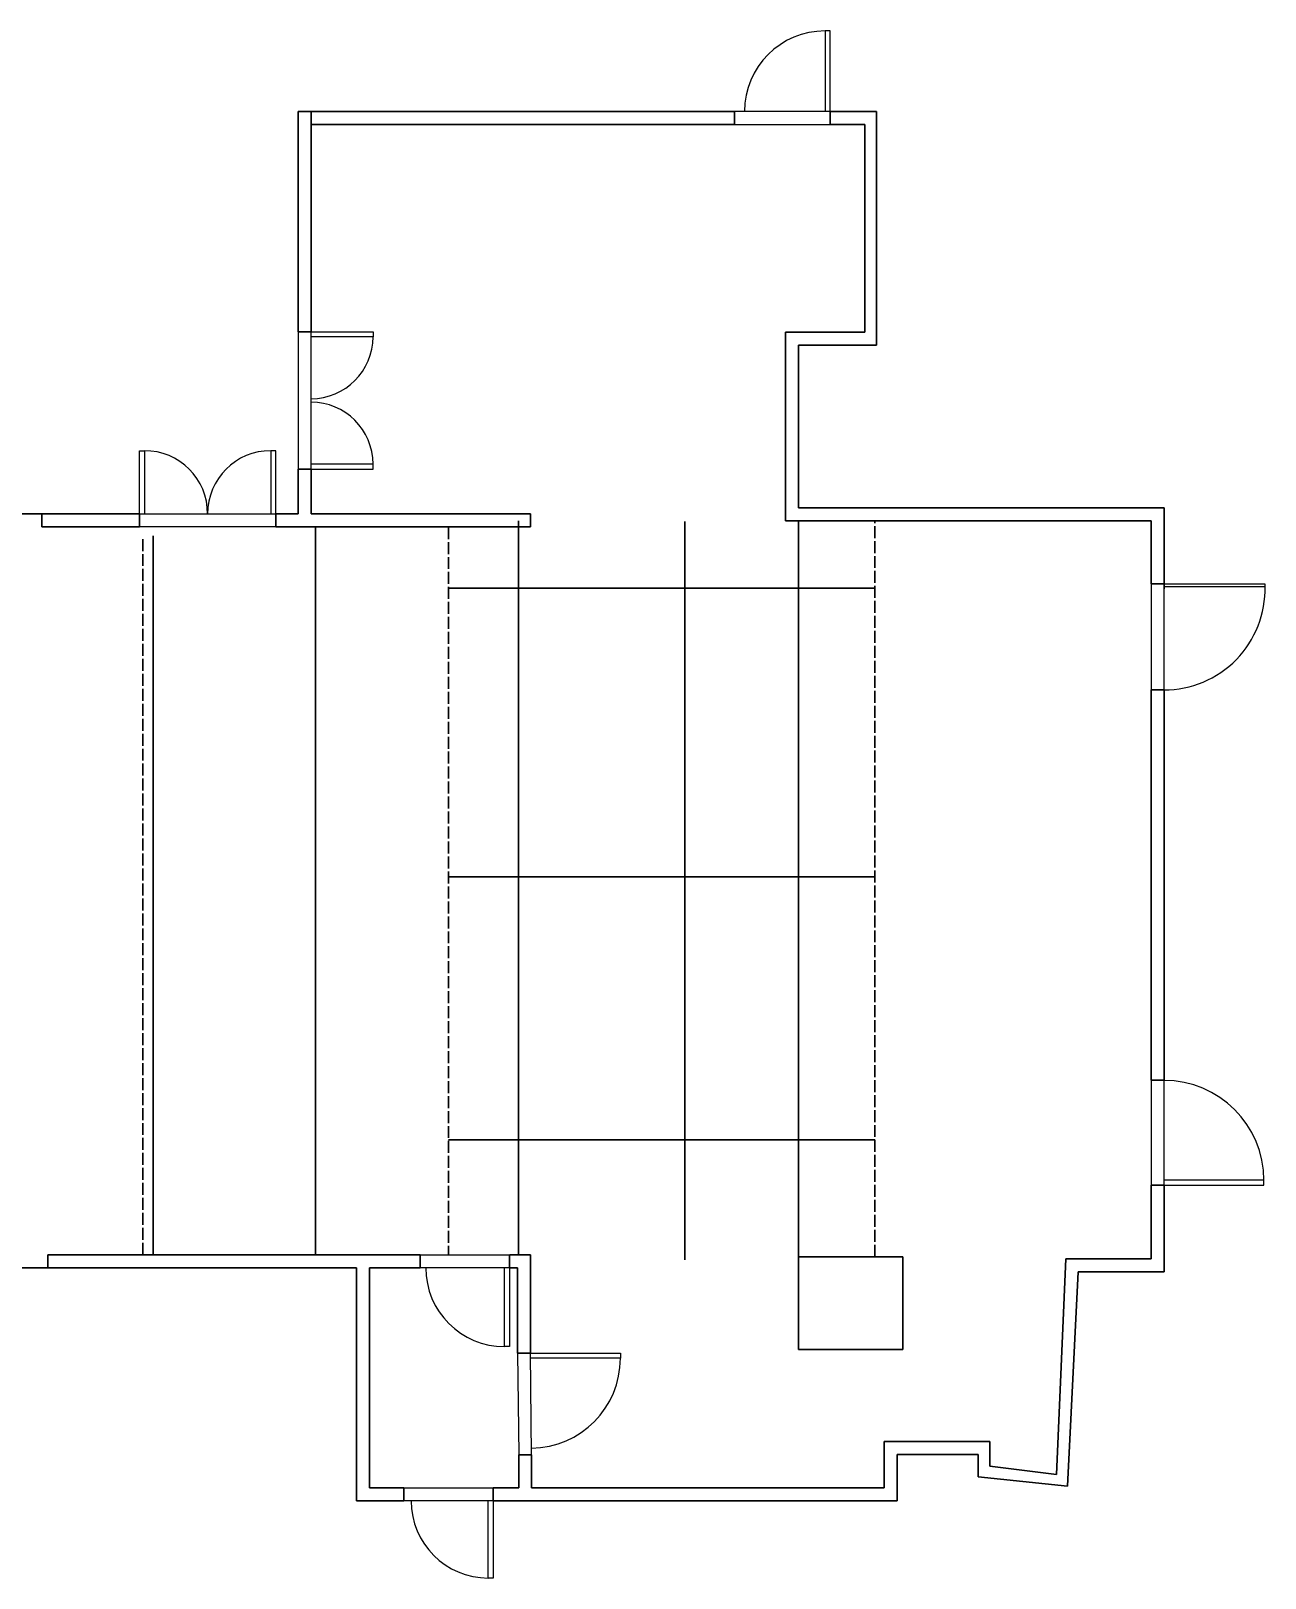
# Model space of a CAD drawing. Header units: millimetres. Extents: x 120 to 2056, y -126 to 1596.
# Drawn here: x 820 to 2056, y 46 to 1596 of the extents above; entities that cross this region are included whole.
import ezdxf

# ---------------------------------------------------------------- set-up
doc = ezdxf.new("R2010")
doc.units = ezdxf.units.MM
doc.linetypes.add('ACAD_ISO02W100', pattern=[15, 12, -3])
doc.layers.get('0').update_dxf_attribs({"color": 255, "lineweight": 30})
doc.layers.add('Curtain Track', color=104, linetype='ACAD_ISO02W100', lineweight=30)
doc.layers.add('Rig', color=30, linetype='Continuous', lineweight=30)
doc.layers.add('Doors', color=16, linetype='Continuous')

msp = doc.modelspace()

# ---------------------------------------------------------------- linework, layer by layer
for p, q in [((1524.4, 1515.2), (1087.4, 1515.2)), ((1087.4, 1515.2), (1087.4, 1294.5)), ((1100.4, 1294.5), (1100.4, 1515.2)), ((1100.4, 1515.2), (1100.4, 1502.2)), ((1524.4, 1515.2), (1524.4, 1502.2)), ((1666.6, 1515.2), (1620.2, 1515.2)), ((1620.2, 1515.2), (1620.2, 1502.2)), ((1666.6, 1281), (1666.6, 1515.2)), ((1100.4, 1502.2), (1524.4, 1502.2)), ((1620.2, 1502.2), (1655, 1502.2)), ((1655, 1502.2), (1655, 1294)), ((1087.4, 1294.5), (1100.4, 1294.5)), ((1655, 1294), (1575.7, 1294)), ((1575.7, 1281), (1575.7, 1294)), ((1575.7, 1118.1), (1575.7, 1281)), ((1588.7, 1118.1), (1588.7, 1281)), ((1588.7, 1281), (1666.6, 1281)), ((1087.4, 1157), (1100.4, 1157)), ((1087.4, 1112.2), (1087.4, 1157)), ((1100.4, 1157), (1100.4, 1112.2)), ((1575.7, 1118.1), (1575.7, 1105.1)), ((1954.8, 1118.1), (1588.7, 1118.1)), ((1954.8, 1041.9), (1954.8, 1118.1)), ((830.7, 1112.2), (192.4, 1112.2)), ((830.7, 1099.2), (830.7, 1112.2)), ((830.7, 1112.2), (928.5, 1112.2)), ((928.5, 1112.2), (928.5, 1099.2)), ((1064.9, 1099.2), (1064.9, 1112.2)), ((1087.4, 1112.2), (1064.9, 1112.2)), ((1100.4, 1112.2), (1320.3, 1112.2)), ((1320.3, 1112.2), (1320.3, 1099.2)), ((1839.7, 1105.1), (1575.7, 1105.1)), ((1839.7, 1105.1), (1941.8, 1105.1)), ((1941.8, 1041.9), (1941.8, 1105.1)), ((928.5, 1099.2), (830.7, 1099.2)), ((1320.3, 1099.2), (1064.9, 1099.2)), ((1954.8, 1041.9), (1941.8, 1041.9)), ((1954.8, 935.7), (1941.8, 935.7)), ((1941.8, 935.7), (1941.8, 544.7)), ((1954.8, 544.7), (1954.8, 935.7)), ((1941.8, 544.7), (1954.8, 544.7)), ((1954.8, 439.6), (1941.8, 439.6)), ((1941.8, 439.6), (1941.8, 365.9)), ((1954.8, 352.9), (1954.8, 439.6)), ((836.6, 356.9), (120, 356.9)), ((836.6, 369.9), (836.6, 356.9)), ((1209.5, 369.9), (836.6, 369.9)), ((1145.7, 356.9), (836.6, 356.9)), ((1145.7, 356.9), (1145.7, 123.3)), ((1158.7, 356.9), (1158.7, 136.3)), ((1158.7, 356.9), (1209.5, 356.9)), ((1209.5, 356.9), (1209.5, 369.9)), ((1299.2, 356.9), (1299.2, 369.9)), ((1307.1, 356.9), (1299.2, 356.9)), ((1299.4, 369.9), (1320.1, 369.9)), ((1307.1, 271.2), (1307.1, 356.9)), ((1320.1, 369.9), (1320.1, 271.2)), ((1587.9, 367.8), (1693.2, 367.8)), ((1588.7, 275), (1588.7, 367.8)), ((1693.2, 367.8), (1693.2, 275)), ((1856.4, 365.9), (1847.2, 149.7)), ((1941.8, 365.9), (1856.4, 365.9)), ((1858, 138.2), (1868.6, 352.9)), ((1868.6, 352.9), (1954.8, 352.9)), ((1320.1, 271.2), (1307.1, 271.2)), ((1693.2, 275), (1588.7, 275)), ((1674.4, 182.9), (1780.4, 182.9)), ((1674.4, 182.9), (1674.4, 136.3)), ((1780.4, 182.9), (1780.2, 158)), ((1308.3, 136.3), (1308.3, 169.4)), ((1308.3, 169.4), (1321.3, 169.4)), ((1321.3, 136.3), (1321.3, 169.4)), ((1687.4, 123.3), (1687.4, 169.9)), ((1687.4, 169.9), (1768.7, 169.9)), ((1768.7, 169.9), (1768.7, 147.3)), ((1847.2, 149.7), (1780.2, 158)), ((1768.7, 147.3), (1858, 138.2)), ((1193.2, 136.3), (1158.7, 136.3)), ((1193.2, 123.3), (1193.2, 136.3)), ((1282.8, 136.3), (1308.3, 136.3)), ((1282.8, 123.3), (1282.8, 136.3)), ((1674.4, 136.3), (1321.3, 136.3)), ((1145.7, 123.3), (1193.2, 123.3)), ((1282.8, 123.3), (1687.4, 123.3))]:
    msp.add_line(p, q)
at = {"layer": 'Curtain Track'}
for p, q in [((1665.2, 367.9), (1665.2, 1105)), ((931.9, 369.9), (931.9, 1089.3)), ((1238.1, 1098.9), (1238.1, 370.3))]:
    msp.add_line(p, q, dxfattribs=at)
at = {"layer": 'Doors'}
for p, q in [((1620.2, 1595.9), (1615.2, 1595.9)), ((1615.2, 1595.9), (1615.2, 1515.2)), ((1620.2, 1515.2), (1620.2, 1595.9)), ((1620.2, 1515.2), (1524.4, 1515.2)), ((1524.4, 1515.2), (1524.4, 1502.2)), ((1620.2, 1502.2), (1620.2, 1515.2)), ((1524.4, 1502.2), (1620.2, 1502.2)), ((1087.4, 1294.5), (1087.4, 1157)), ((1100.4, 1157), (1100.4, 1294.5)), ((1100.4, 1294.5), (1162.4, 1294.5)), ((1162.4, 1289.5), (1100.4, 1289.5)), ((1162.4, 1294.5), (1162.4, 1289.5)), ((928.5, 1112.2), (928.5, 1175.4)), ((928.5, 1175.4), (933.5, 1175.4)), ((933.5, 1175.4), (933.5, 1112.2)), ((1064.9, 1175.4), (1059.9, 1175.4)), ((1059.9, 1175.4), (1059.9, 1112.2)), ((1064.9, 1112.2), (1064.9, 1175.4)), ((1087.4, 1157), (1100.4, 1157)), ((1162.4, 1162), (1100.4, 1162)), ((1100.4, 1157), (1162.4, 1157)), ((1162.4, 1157), (1162.4, 1162)), ((928.5, 1112.2), (1064.9, 1112.2)), ((1064.9, 1112.2), (1064.9, 1099.2)), ((1064.9, 1099.2), (928.5, 1099.2)), ((1941.8, 1041.9), (1941.8, 935.7)), ((1954.8, 1041.9), (1941.8, 1041.9)), ((1954.8, 935.7), (1954.8, 1041.9)), ((1954.8, 1041.9), (1954.8, 1036.9)), ((1954.8, 1041.9), (2055.9, 1041.9)), ((1954.8, 1039.4), (2056, 1039.4)), ((2056, 1039.4), (2056, 1041.9)), ((1941.8, 935.7), (1954.8, 935.7)), ((1954.8, 544.7), (1941.8, 544.7)), ((1941.8, 544.7), (1941.8, 439.6)), ((1954.8, 439.6), (1954.8, 544.7)), ((1941.8, 439.6), (1954.8, 439.6)), ((2054.8, 444.6), (1954.8, 444.6)), ((1954.8, 439.6), (2054.8, 439.6)), ((2054.8, 439.6), (2054.8, 444.6)), ((1209.5, 356.9), (1209.5, 369.9)), ((1209.5, 369.9), (1299.2, 369.9)), ((1299.2, 356.9), (1209.5, 356.9)), ((1294.2, 277.9), (1294.2, 356.9)), ((1299.2, 369.9), (1299.2, 356.9)), ((1299.2, 356.9), (1299.2, 277.9)), ((1299.2, 277.9), (1294.2, 277.9)), ((1307.1, 271.2), (1308.3, 169.4)), ((1321.3, 169.4), (1320.1, 271.2)), ((1320.1, 271.2), (1410.2, 271.2)), ((1410.2, 266.2), (1320.1, 266.2)), ((1410.2, 271.2), (1410.2, 266.2)), ((1308.3, 169.4), (1321.3, 169.4)), ((1193.2, 123.3), (1193.2, 136.3)), ((1193.2, 136.3), (1282.8, 136.3)), ((1282.8, 136.3), (1282.8, 123.3)), ((1282.8, 123.3), (1193.2, 123.3)), ((1277.8, 46), (1277.8, 123.3)), ((1282.8, 123.3), (1282.8, 46)), ((1282.8, 46), (1277.8, 46))]:
    msp.add_line(p, q, dxfattribs=at)
for centre, radius, start, end in [((1615.2, 1515.2), 80.7, 90, 180), ((1100.4, 1289.5), 62, 270, 0), ((1100.4, 1162), 62, 0, 90), ((933.5, 1112.2), 63.2, 0, 90), ((1059.9, 1112.2), 63.2, 90, 180), ((1954.8, 1036.9), 101.2, 270, 1.4156), ((1954.8, 444.6), 100, 360, 90), ((1294.2, 356.9), 79, 180, 270), ((1320.1, 266.2), 90.1, 270.6838, 0), ((1277.8, 123.3), 77.2, 180, 270)]:
    msp.add_arc(centre, radius, start, end, dxfattribs=at)
at = {"layer": 'Rig'}
for p, q in [((1308.2, 1105), (1308.2, 369.9)), ((1474.9, 1104.5), (1474.9, 364.8)), ((1588.7, 367.8), (1588.7, 1105.1)), ((942.1, 369.9), (942.1, 1090.1)), ((1104.8, 1099.2), (1104.8, 369.9)), ((1665.2, 1037.6), (1238.1, 1037.6)), ((1665.2, 748.6), (1238.1, 748.6)), ((1665.2, 484.9), (1238.1, 484.9))]:
    msp.add_line(p, q, dxfattribs=at)

doc.saveas('drawing.dxf')
